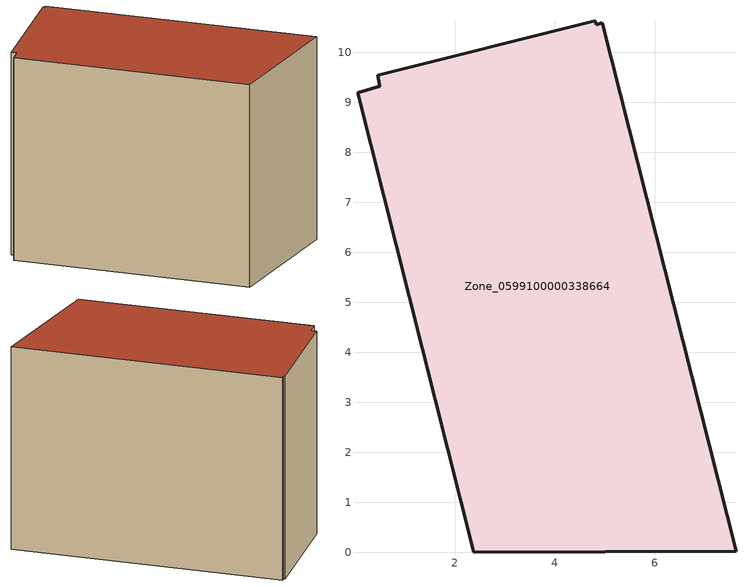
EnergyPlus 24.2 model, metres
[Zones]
Zone_0599100000338664
 floor ground (C_G): 0.51,9.32 0.46,9.55 4.81,10.64 4.84,10.56 4.96,10.59 7.63,0.02 2.38,0 0.06,9.19 z0
 wall outside (C_F): 0.46,9.55 0.51,9.32 0.06,9.19 2.38,0 7.63,0.02 4.96,10.59 4.84,10.56 4.81,10.64 0.46,9.55 z0:8.56
 roof outside (C_R): 4.96,10.59 4.84,10.56 4.81,10.64 0.46,9.55 0.51,9.32 0.06,9.19 2.38,0 7.63,0.02 z8.56
[BUILDING]
Pand.0599100000338664: North Axis=0; Terrain=City; Loads Convergence Tolerance Value=0.04; Temperature Convergence Tolerance Value=0.4; Solar Distribution=FullExterior; Maximum Number of Warmup Days=25; Minimum Number of Warmup Days=1
[Site:Location]
Rotterdam.The.Hague.AP_ZH_NLD Design_Conditions: Latitude=51.96; Longitude=4.45; Time Zone=1; Elevation=-4.5
[SITE:GROUNDTEMPERATURE:BUILDINGSURFACE]
18, 18, 18, 18, 18, 18, 18, 18, 18, 18, 18, 18
[MATERIAL] Thermal Absorptance=0.9; Solar Absorptance=0.7; Visible Absorptance=0.7
Name | Roughness | Thickness | Conductivity | Density | Specific Heat
G.TI.1992-2005 | MediumSmooth | 0.15 | 0.06 | 540 | 1210
F.TI.1992-2005 | Rough | 0.3 | 0.12 | 1920 | 840
R.TI.1992-2005 | MediumRough | 0.2 | 0.08 | 1500 | 1000
[CONSTRUCTION]
C_G: G.TI.1992-2005
C_F: F.TI.1992-2005
C_R: R.TI.1992-2005
[ZONE]
Zone_0599100000338664: Type=1; Multiplier=1; Ceiling Height=Autocalculate; Volume=Autocalculate; Floor Area=autocalculate; Part of Total Floor Area=Yes
[ZONEINFILTRATION:DESIGNFLOWRATE]
Infil_Zone_0599100000338664: Zone or ZoneList or Space or SpaceList=Zone_0599100000338664; Schedule=AlwaysOn; Design Flow Rate Calculation Method=Flow/Area; Flow Rate per Floor Area=0.0015; Constant Term Coefficient=1; Temperature Term Coefficient=0; Velocity Term Coefficient=0; Velocity Squared Term Coefficient=0
[HVACTEMPLATE:ZONE:IDEALLOADSAIRSYSTEM]
Zone_0599100000338664: Maximum Heating Supply Air Temperature=50; Minimum Cooling Supply Air Temperature=13; Maximum Heating Supply Air Humidity Ratio=0.0156; Minimum Cooling Supply Air Humidity Ratio=0.0077; Heating Limit=NoLimit; Cooling Limit=NoLimit; Dehumidification Control Type=ConstantSensibleHeatRatio; Cooling Sensible Heat Ratio=0.7; Dehumidification Setpoint=60; Humidification Control Type=None; Humidification Setpoint=30; Outdoor Air Method=None; Outdoor Air Flow Rate per Person=0.00944; Outdoor Air Flow Rate per Zone Floor Area=0; Outdoor Air Flow Rate per Zone=0; Demand Controlled Ventilation Type=None; Outdoor Air Economizer Type=NoEconomizer; Heat Recovery Type=None; Sensible Heat Recovery Effectiveness=0.7; Latent Heat Recovery Effectiveness=0.65
[ZONECONTROL:THERMOSTAT]
ThermostatControl_Zone_0599100000338664: Zone or ZoneList=Zone_0599100000338664; Control Type Schedule=DualSetpointControlType; Control 1=Thermostat_Zone_0599100000338664; Temperature Difference Between Cutout And Setpoint=0
[THERMOSTATSETPOINT:DUALSETPOINT]
Thermostat_Zone_0599100000338664: Heating Setpoint Temperature Schedule=HeatingSetpoint_Zone_0599100000338664; Cooling Setpoint Temperature Schedule=CoolingSetpoint_Zone_0599100000338664
[SCHEDULE:COMPACT]
HeatingSetpoint_Zone_0599100000338664: Through: 12/31, For: AllDays, Until: 24:00, 21
CoolingSetpoint_Zone_0599100000338664: Through: 12/31, For: AllDays, Until: 24:00, 24
DualSetpointControlType: Through: 12/31, For: AllDays, Until: 24:00, 4
AlwaysOn: Through: 12/31, For: AllDays, Until: 24:00, 1
